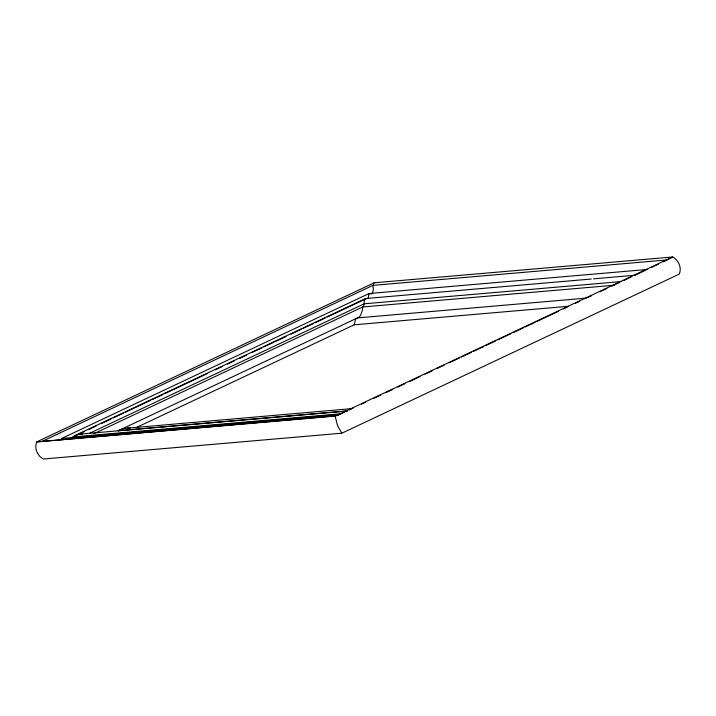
<?xml version="1.0" encoding="UTF-8"?>
<svg xmlns="http://www.w3.org/2000/svg" width="716" height="716" viewBox="0 0 716 716"><rect width="100%" height="100%" fill="white"/><g stroke="black" fill="none" stroke-linecap="round" stroke-linejoin="round"><path stroke-width="1.07" d="M136.246 427.586L354.223 324.804L355.512 319.605A26.519 8.762 71.5 0 1 357.042 318.092L358.206 317.6A43.103 14.248 71.5 0 0 360.622 315.165L362.171 310.995L362.681 306.976A12.109 4.001 71.5 0 0 363.737 305.938C364.713 303.324 363.039 297.82 367.451 298.366A13.881 4.582 71.5 0 0 368.337 297.614L369.062 293.533L647.792 269.422M374.155 282.802L36.686 441.924C34.091 448.323 37.357 455.913 43.39 459.01L341.845 433.198L679.314 274.076C681.909 267.677 678.643 260.087 672.61 256.99L374.155 282.802L372.929 285.38L373.322 289.398L372.669 292.504A17.3 5.719 71.5 0 1 371.139 293.999M60.475 439.749L61.603 438.505L369.062 293.533L369.787 293.909M668.297 259.425L672.61 256.99L335.142 416.112L36.686 441.924L336.081 415.728M71.305 438.004L75.842 435.14L365.527 298.554M347.421 410.912L118.212 430.737L119.447 430.119A26.519 24.747 46.9 0 1 124.79 428.401L351.368 408.666M42.692 441.101L372.929 285.38L667.437 259.917L663.401 261.814M75.037 435.981L73.014 436.939L340.888 413.776M77.051 435.033L84.121 431.703M89.169 429.323L96.23 425.993M101.278 423.612L111.374 418.851M113.388 417.902L123.483 413.141M125.497 412.192L150.736 400.289M152.75 399.34L162.845 394.579M164.868 393.63L207.255 373.636M215.328 369.832L222.399 366.502M227.446 364.122L234.508 360.792M239.556 358.412L246.617 355.082M251.665 352.702L261.761 347.94M263.783 346.991L273.87 342.23M275.893 341.272L285.988 336.52M291.036 334.139L301.123 329.378M303.145 328.429L313.241 323.668M315.255 322.719L325.35 317.958M327.364 317.009L366.735 298.447L591.255 279.025M89.5 433.323L364.193 303.808L621.622 281.54M93.832 433.744L362.681 306.976L614.176 285.228M118.212 430.737L357.499 317.904L586.708 298.089M337.191 415.629L344.262 412.3M349.319 409.919L353.355 408.013M361.437 404.2L365.473 402.294M373.555 398.49L380.626 395.151M385.673 392.771L392.744 389.441M397.792 387.061L404.862 383.722M409.91 381.342L420.006 376.58M425.062 374.2L432.124 370.87M437.181 368.489L444.242 365.151M449.299 362.77L459.395 358.009M461.417 357.06L471.513 352.299M473.536 351.341L483.631 346.58M485.654 345.631L495.749 340.87M497.772 339.912L510.902 333.728M512.925 332.77L523.02 328.009M525.043 327.06L535.138 322.298M537.161 321.341L558.364 311.344M563.42 308.963L567.457 307.057M575.539 303.244L579.575 301.346M587.657 297.534L591.693 295.627M599.775 291.815L606.846 288.485M611.894 286.105L618.964 282.775M624.012 280.386L631.082 277.056M636.13 274.675L646.226 269.914M651.283 267.533L658.344 264.195M75.842 435.14L79.172 434.191L82.546 434.227M593.483 278.837L635.718 275.186M354.223 324.804L568.486 306.278M79.172 434.191L347.376 411.002M61.603 438.505L339.214 414.492M127.555 428.016L130.303 427.971M341.845 433.198L337.513 425.572L335.142 416.112"/></g></svg>
